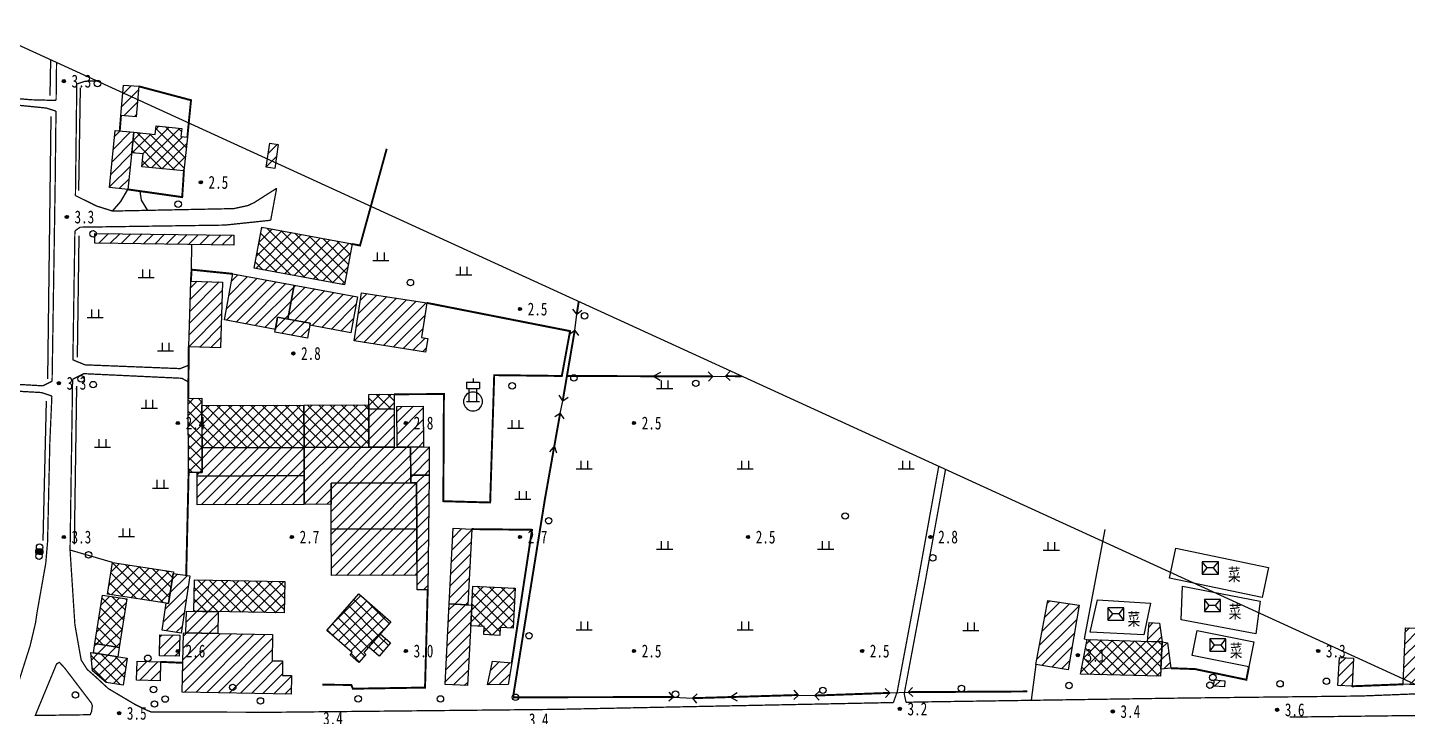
# Model space of a CAD drawing. Header units: metres. Extents: x 494039 to 619385, y 3351420 to 3402703.
# Drawn here: x 588734.3 to 589162.9, y 3393542.8 to 3393756.9 of the extents above; entities that cross this region are included whole.
import ezdxf
from ezdxf.enums import TextEntityAlignment as Align

# ---------------------------------------------------------------- set-up
doc = ezdxf.new("R2010")
doc.units = ezdxf.units.M
for name, pattern in [('2180', [0]), ('2430', [0]), ('2450', [0]), ('9376', [0]), ('9610', [0])]:
    doc.linetypes.add(name, pattern=pattern)
for name, color, linetype in [('220200', 130, 'Continuous'), ('220900', 130, '2180'), ('261301', 141, 'Continuous'), ('310300', 8, 'Continuous'), ('310500', 8, 'Continuous'), ('321104', 8, 'Continuous'), ('330400', 8, 'Continuous'), ('380201', 8, '2430'), ('380202', 8, '2450'), ('420500', 8, 'Continuous'), ('510301', 8, 'Continuous'), ('510402', 8, 'Continuous'), ('720100', 8, 'Continuous'), ('810100', 8, '9610'), ('810302', 8, 'Continuous'), ('810510', 8, 'Continuous'), ('范围线', 8, 'Continuous')]:
    doc.layers.add(name, color=color, linetype=linetype)
pattern_1 = [(45, (0, 0), (-1.767766953, 1.767766953), []), (135, (0, 0), (-1.767766953, -1.767766953), [])]
pattern_2 = [(45, (0, 0), (-1.767766953, 1.767766953), [])]

# ---------------------------------------------------------------- blocks, each defined once
blk = doc.blocks.new('gc170')
at = {"linetype": 'Continuous'}
blk.add_circle((0, 0), 0.5, dxfattribs=at)
blk = doc.blocks.new('gu')
at = {"flags": 128}
for points in [[(3.75, 0), (-3.75, 0)], [(2.71, -0.6), (3.75, 0), (3.75, 0), (2.71, 0.6)]]:
    blk.add_lwpolyline(points, dxfattribs=at)
blk = doc.blocks.new('p_point')
for radius in [0.25, 0.2, 0.15, 0.1, 0.05]:
    blk.add_circle((0, 0), radius)
blk.add_point((0, 0))
blk = doc.blocks.new('vm')
at = {"linetype": 'Continuous'}
for p, q in [((1.25, 0), (-1.25, 0)), ((-0.5, 0), (-0.5, 1.3)), ((0.5, 1.3), (0.5, 0))]:
    blk.add_line(p, q, dxfattribs=at)
blk = doc.blocks.new('mf')
for p, q in [((1.25, 0.95), (-1.25, 0.95)), ((-1.25, 0.95), (-1.25, -0.95)), ((0.5, 0), (-0.5, 0)), ((1.25, -0.95), (1.25, 0.95)), ((-1.25, -0.95), (1.25, -0.95))]:
    blk.add_line(p, q)
at = {"flags": 128}
for points in [[(-1.25, -0.95), (-0.5, 0), (-1.25, 0.95)], [(1.25, -0.95), (0.5, 0), (1.25, 0.95)]]:
    blk.add_lwpolyline(points, dxfattribs=at)
blk = doc.blocks.new('gc102')
for p, q in [((-1, 3), (1, 3)), ((-1, 3), (-1, 2)), ((0, 3.6), (0, 3)), ((1, 3), (1, 2)), ((-1, 2), (1, 2)), ((-1, 0), (1, 0)), ((-0.6, 0), (-0.6, 2)), ((0.6, 0), (0.6, 2))]:
    blk.add_line(p, q)
blk = doc.blocks.new('1-3&1-4')
at = {"layer": '310300', "linetype": 'Continuous'}
h = blk.add_hatch(dxfattribs=at)
h.set_pattern_fill('ANSI31', color=8, scale=20, style=0)
h.set_pattern_definition(pattern_2)
h.paths.add_polyline_path([(588764.0917, 3393739.0591), (588768.7968, 3393738.6635), (588767.9999, 3393729.1854), (588763.2949, 3393729.5809)])
h = blk.add_hatch(dxfattribs=at)
h.set_pattern_fill('ANSI31', color=8, scale=20, style=0)
h.set_pattern_definition(pattern_2)
h.paths.add_polyline_path([(588765.4729, 3393706.6159), (588759.7077, 3393707.1999), (588761.5083, 3393724.978), (588767.2735, 3393724.394)])
h = blk.add_hatch(dxfattribs=at)
h.set_pattern_fill('ANSI31', color=8, scale=20, style=0)
h.set_pattern_definition(pattern_2)
h.paths.add_polyline_path([(588812.1449, 3393720.6275), (588811.098, 3393713.1522), (588808.4473, 3393713.5234), (588809.4942, 3393720.9987)])
h = blk.add_hatch(dxfattribs=at)
h.set_pattern_fill('ANSI31', color=8, scale=20, style=0)
h.set_pattern_definition(pattern_2)
h.paths.add_polyline_path([(588755.2078, 3393692.954), (588798.3844, 3393692.3884), (588798.3442, 3393689.324), (588755.1676, 3393689.8896)])
h = blk.add_hatch(dxfattribs=at)
h.set_pattern_fill('ANSI31', color=8, scale=20, style=0)
h.set_pattern_definition(pattern_2)
h.paths.add_polyline_path([(588794.1932, 3393657.4011), (588784.335, 3393657.7216), (588784.9989, 3393678.1389), (588794.8571, 3393677.8183)])
h = blk.add_hatch(dxfattribs=at)
h.set_pattern_fill('ANSI31', color=8, scale=20, style=0)
h.set_pattern_definition(pattern_2)
h.paths.add_polyline_path([(588815.1038, 3393666.3353), (588811.9491, 3393666.9186), (588811.2479, 3393663.1268), (588795.4308, 3393666.0517), (588798.0788, 3393680.3717), (588817.0507, 3393676.8635)])
h = blk.add_hatch(dxfattribs=at)
h.set_pattern_fill('ANSI31', color=8, scale=20, style=0)
h.set_pattern_definition(pattern_2)
h.paths.add_polyline_path([(588836.7447, 3393673.2218), (588834.686, 3393662.0888), (588821.9962, 3393664.4353), (588822.1081, 3393665.0401), (588815.1038, 3393666.3353), (588817.0507, 3393676.8635)])
h = blk.add_hatch(dxfattribs=at)
h.set_pattern_fill('ANSI31', color=8, scale=20, style=0)
h.set_pattern_definition(pattern_2)
h.paths.add_polyline_path([(588858.312, 3393671.3446), (588856.6399, 3393660.6053), (588858.5736, 3393660.3042), (588857.9146, 3393656.0717), (588835.6897, 3393659.532), (588838.0207, 3393674.5038)])
h = blk.add_hatch(dxfattribs=at)
h.set_pattern_fill('ANSI31', color=8, scale=20, style=0)
h.set_pattern_definition(pattern_2)
h.paths.add_polyline_path([(588822.1081, 3393665.0401), (588821.2525, 3393660.4132), (588811.0935, 3393662.2918), (588811.9491, 3393666.9186)])
h = blk.add_hatch(dxfattribs=at)
h.set_pattern_fill('ANSI31', color=8, scale=20, style=0)
h.set_pattern_definition(pattern_2)
h.paths.add_polyline_path([(588840.2872, 3393638.3477), (588848.1612, 3393638.3807), (588848.2109, 3393626.5157), (588840.3368, 3393626.4827)])
h = blk.add_hatch(dxfattribs=at)
h.set_pattern_fill('ANSI31', color=8, scale=20, style=0)
h.set_pattern_definition(pattern_2)
h.paths.add_polyline_path([(588849.0645, 3393626.5193), (588849.0115, 3393639.1863), (588857.2157, 3393639.2207), (588857.2688, 3393626.5536)])
h = blk.add_hatch(dxfattribs=at)
h.set_pattern_fill('ANSI31', color=8, scale=20, style=0)
h.set_pattern_definition(pattern_2)
h.paths.add_polyline_path([(588820.1637, 3393626.3983), (588820.2003, 3393617.6582), (588786.9531, 3393617.519), (588786.9483, 3393618.6682), (588788.5261, 3393618.6748), (588788.4943, 3393626.2657)])
h = blk.add_hatch(dxfattribs=at)
h.set_pattern_fill('ANSI31', color=8, scale=20, style=0)
h.set_pattern_definition(pattern_2)
h.paths.add_polyline_path([(588853.2858, 3393626.5369), (588853.3323, 3393615.4345), (588828.5447, 3393615.3307), (588828.5723, 3393608.7477), (588820.2377, 3393608.7128), (588820.1637, 3393626.3983)])
h = blk.add_hatch(dxfattribs=at)
h.set_pattern_fill('ANSI31', color=8, scale=20, style=0)
h.set_pattern_definition(pattern_2)
h.paths.add_polyline_path([(588853.2858, 3393626.5369), (588859.0265, 3393626.561), (588859.063, 3393617.8456), (588853.3223, 3393617.8216)])
h = blk.add_hatch(dxfattribs=at)
h.set_pattern_fill('ANSI31', color=8, scale=20, style=0)
h.set_pattern_definition(pattern_2)
h.paths.add_polyline_path([(588855.1243, 3393615.442), (588853.3323, 3393615.4345), (588853.3223, 3393617.8216), (588859.063, 3393617.8456), (588858.5855, 3393582.2132), (588855.2635, 3393582.1993)])
h = blk.add_hatch(dxfattribs=at)
h.set_pattern_fill('ANSI31', color=8, scale=20, style=0)
h.set_pattern_definition(pattern_2)
h.paths.add_polyline_path([(588820.2003, 3393617.6582), (588820.2377, 3393608.7128), (588786.9906, 3393608.5736), (588786.9531, 3393617.519)])
h = blk.add_hatch(dxfattribs=at)
h.set_pattern_fill('ANSI31', color=8, scale=20, style=0)
h.set_pattern_definition(pattern_2)
h.paths.add_polyline_path([(588855.1243, 3393615.442), (588855.1844, 3393601.094), (588828.6048, 3393600.9827), (588828.5447, 3393615.3307)])
h = blk.add_hatch(dxfattribs=at)
h.set_pattern_fill('ANSI31', color=8, scale=20, style=0)
h.set_pattern_definition(pattern_2)
h.paths.add_polyline_path([(588855.1844, 3393601.094), (588855.2445, 3393586.7356), (588828.6649, 3393586.6244), (588828.6048, 3393600.9827)])
h = blk.add_hatch(dxfattribs=at)
h.set_pattern_fill('ANSI31', color=8, scale=20, style=0)
h.set_pattern_definition(pattern_2)
h.paths.add_polyline_path([(588865.2932, 3393577.8184), (588866.5364, 3393601.3386), (588872.2534, 3393601.0365), (588871.0101, 3393577.5162)])
h = blk.add_hatch(dxfattribs=at)
h.set_pattern_fill('ANSI31', color=8, scale=20, style=0)
h.set_pattern_definition(pattern_2)
h.paths.add_polyline_path([(588779.5217, 3393587.278), (588784.6364, 3393586.5016), (588781.9406, 3393568.7432), (588776.0812, 3393569.6327), (588777.3541, 3393578.0177), (588778.0988, 3393577.9047)])
h = blk.add_hatch(dxfattribs=at)
h.set_pattern_fill('ANSI31', color=8, scale=20, style=0)
h.set_pattern_definition(pattern_2)
h.paths.add_polyline_path([(588793.5283, 3393575.3706), (588793.3946, 3393568.6069), (588783.4677, 3393568.8032), (588783.6014, 3393575.5668)])
h = blk.add_hatch(dxfattribs=at)
h.set_pattern_fill('ANSI31', color=8, scale=20, style=0)
h.set_pattern_definition(pattern_2)
h.paths.add_polyline_path([(588870.9575, 3393552.3815), (588863.9682, 3393552.7509), (588865.2932, 3393577.8184), (588872.2825, 3393577.449)])
h = blk.add_hatch(dxfattribs=at)
h.set_pattern_fill('ANSI31', color=8, scale=20, style=0)
h.set_pattern_definition(pattern_2)
h.paths.add_polyline_path([(589047.5396, 3393558.9556), (589051.1912, 3393578.8834), (589060.9598, 3393577.3981), (589057.538, 3393557.328)])
h = blk.add_hatch(dxfattribs=at)
h.set_pattern_fill('ANSI31', color=8, scale=20, style=0)
h.set_pattern_definition(pattern_2)
h.paths.add_polyline_path([(589082.1534, 3393566.1336), (589082.7109, 3393572.0065), (589085.9654, 3393571.7939), (589086.7837, 3393565.9806)])
h = blk.add_hatch(dxfattribs=at)
h.set_pattern_fill('ANSI31', color=8, scale=20, style=0)
h.set_pattern_definition(pattern_2)
h.paths.add_polyline_path([(588781.5429, 3393568.0909), (588781.4207, 3393561.5209), (588775.2346, 3393561.636), (588775.3569, 3393568.206)])
h = blk.add_hatch(dxfattribs=at)
h.set_pattern_fill('ANSI31', color=8, scale=20, style=0)
h.set_pattern_definition(pattern_2)
h.paths.add_polyline_path([(588810.4068, 3393568.2705), (588810.2458, 3393560.125), (588813.5233, 3393560.0602), (588813.4348, 3393555.5851), (588816.2897, 3393555.5287), (588816.1747, 3393549.7149), (588782.3061, 3393550.3846), (588782.6706, 3393568.819)])
h = blk.add_hatch(dxfattribs=at)
h.set_pattern_fill('ANSI31', color=8, scale=20, style=0)
h.set_pattern_definition(pattern_2)
h.paths.add_polyline_path([(589161.6315, 3393552.8099), (589162.3145, 3393570.3996), (589166.264, 3393570.2462), (589165.581, 3393552.6565)])
h = blk.add_hatch(dxfattribs=at)
h.set_pattern_fill('ANSI31', color=8, scale=20, style=0)
h.set_pattern_definition(pattern_2)
h.paths.add_polyline_path([(588762.7737, 3393564.2919), (588762.3137, 3393561.3683), (588754.747, 3393562.5586), (588755.207, 3393565.4823)])
h = blk.add_hatch(dxfattribs=at)
h.set_pattern_fill('ANSI31', color=8, scale=20, style=0)
h.set_pattern_definition(pattern_2)
h.paths.add_polyline_path([(589086.7837, 3393565.9806), (589088.4505, 3393565.7195), (589089.4763, 3393557.7993), (589086.3437, 3393557.5093)])
h = blk.add_hatch(dxfattribs=at)
h.set_pattern_fill('ANSI31', color=8, scale=20, style=0)
h.set_pattern_definition(pattern_2)
h.paths.add_polyline_path([(588768.3003, 3393559.9612), (588775.5779, 3393559.775), (588775.4268, 3393553.8682), (588768.1492, 3393554.0544)])
h = blk.add_hatch(dxfattribs=at)
h.set_pattern_fill('ANSI31', color=8, scale=20, style=0)
h.set_pattern_definition(pattern_2)
h.paths.add_polyline_path([(588883.5714, 3393552.7595), (588877.2008, 3393552.6283), (588878.7436, 3393560.0255), (588884.6996, 3393559.5182)])
h = blk.add_hatch(dxfattribs=at)
h.set_pattern_fill('ANSI31', color=8, scale=20, style=0)
h.set_pattern_definition(pattern_2)
h.paths.add_polyline_path([(589146.1972, 3393560.951), (589145.7353, 3393552.1883), (589141.3663, 3393552.4186), (589141.8281, 3393561.1812)])
h = blk.add_hatch(dxfattribs=at)
h.set_pattern_fill('ANSI31', color=8, scale=20, style=0)
h.set_pattern_definition(pattern_2)
h.paths.add_polyline_path([(589106.1004, 3393551.9637), (589102.8138, 3393552.1893), (589102.948, 3393554.1437), (589106.2345, 3393553.9181)])
at = {"layer": '310500', "linetype": 'Continuous'}
h = blk.add_hatch(dxfattribs=at)
h.set_pattern_fill('ANSI37', color=8, scale=20, style=0)
h.set_pattern_definition(pattern_1)
h.paths.add_polyline_path([(588769.7899, 3393713.6799), (588770.1929, 3393717.6582), (588766.6279, 3393718.0193), (588767.2745, 3393724.4034), (588773.9428, 3393723.728), (588774.2065, 3393726.332), (588782.1711, 3393725.5253), (588781.9196, 3393723.0421), (588783.9081, 3393722.8407), (588782.8464, 3393712.3575)])
h = blk.add_hatch(dxfattribs=at)
h.set_pattern_fill('ANSI37', color=8, scale=20, style=0)
h.set_pattern_definition(pattern_1)
h.paths.add_polyline_path([(588835.0727, 3393689.6623), (588832.6956, 3393676.9317), (588804.7166, 3393682.1561), (588807.0938, 3393694.8867)])
h = blk.add_hatch(dxfattribs=at)
h.set_pattern_fill('ANSI37', color=8, scale=20, style=0)
h.set_pattern_definition(pattern_1)
h.paths.add_polyline_path([(588788.5261, 3393618.6748), (588784.3066, 3393618.6572), (588784.2103, 3393641.6817), (588788.4297, 3393641.6993)])
h = blk.add_hatch(dxfattribs=at)
h.set_pattern_fill('ANSI37', color=8, scale=20, style=0)
h.set_pattern_definition(pattern_1)
h.paths.add_polyline_path([(588820.1086, 3393639.5489), (588820.1637, 3393626.3983), (588788.4943, 3393626.2657), (588788.4393, 3393639.4163)])
h = blk.add_hatch(dxfattribs=at)
h.set_pattern_fill('ANSI37', color=8, scale=20, style=0)
h.set_pattern_definition(pattern_1)
h.paths.add_polyline_path([(588820.1086, 3393639.5489), (588840.2818, 3393639.6333), (588840.3368, 3393626.4827), (588820.1637, 3393626.3983)])
h = blk.add_hatch(dxfattribs=at)
h.set_pattern_fill('ANSI37', color=8, scale=20, style=0)
h.set_pattern_definition(pattern_1)
h.paths.add_polyline_path([(588840.2681, 3393642.9156), (588848.1421, 3393642.9486), (588848.1612, 3393638.3807), (588840.2872, 3393638.3477)])
h = blk.add_hatch(dxfattribs=at)
h.set_pattern_fill('ANSI37', color=8, scale=20, style=0)
h.set_pattern_definition(pattern_1)
h.paths.add_polyline_path([(588759.1525, 3393580.7808), (588760.6516, 3393590.6557), (588779.5978, 3393587.7796), (588778.0988, 3393577.9047)])
h = blk.add_hatch(dxfattribs=at)
h.set_pattern_fill('ANSI37', color=8, scale=20, style=0)
h.set_pattern_definition(pattern_1)
h.paths.add_polyline_path([(588786.1416, 3393585.3085), (588814.1651, 3393584.7543), (588813.9715, 3393574.9663), (588785.948, 3393575.5204)])
h = blk.add_hatch(dxfattribs=at)
h.set_pattern_fill('ANSI37', color=8, scale=20, style=0)
h.set_pattern_definition(pattern_1)
h.paths.add_polyline_path([(588765.1374, 3393579.3171), (588762.7737, 3393564.2919), (588755.207, 3393565.4823), (588757.5707, 3393580.5075)])
h = blk.add_hatch(dxfattribs=at)
h.set_pattern_fill('ANSI37', color=8, scale=20, style=0)
h.set_pattern_definition(pattern_1)
h.paths.add_polyline_path([(588838.7456, 3393562.6562), (588839.3748, 3393562.1052), (588837.1865, 3393559.6065), (588834.4763, 3393561.98), (588835.0767, 3393562.6657), (588827.1978, 3393569.5657), (588837.1646, 3393580.9463), (588847.1245, 3393572.2237)])
h = blk.add_hatch(dxfattribs=at)
h.set_pattern_fill('ANSI37', color=8, scale=20, style=0)
h.set_pattern_definition(pattern_1)
h.paths.add_polyline_path([(588885.1039, 3393570.2894), (588881.1358, 3393570.4992), (588881.003, 3393567.9861), (588875.9833, 3393568.2514), (588876.115, 3393570.7428), (588871.9397, 3393570.9635), (588872.5938, 3393583.338), (588885.7569, 3393582.6422)])
h = blk.add_hatch(dxfattribs=at)
h.set_pattern_fill('ANSI37', color=8, scale=20, style=0)
h.set_pattern_definition(pattern_1)
h.paths.add_polyline_path([(588843.8441, 3393568.4779), (588847.0638, 3393565.6582), (588843.4654, 3393561.5494), (588840.2457, 3393564.3691)])
h = blk.add_hatch(dxfattribs=at)
h.set_pattern_fill('ANSI37', color=8, scale=20, style=0)
h.set_pattern_definition(pattern_1)
h.paths.add_polyline_path([(589063.4854, 3393566.7504), (589086.7837, 3393565.9806), (589086.2317, 3393555.3525), (589061.3431, 3393555.9438)])
h = blk.add_hatch(dxfattribs=at)
h.set_pattern_fill('ANSI37', color=8, scale=20, style=0)
h.set_pattern_definition(pattern_1)
h.paths.add_polyline_path([(588765.2475, 3393560.9067), (588763.9318, 3393552.5437), (588758.6409, 3393553.376), (588754.4158, 3393556.9546), (588753.9139, 3393562.6897)])
at = {"layer": '220200', "color": 141, "linetype": 'Continuous', "const_width": 0.6, "flags": 128}
for points, elevation in [([(588904.8785, 3393667.8626), (588905.5057, 3393671.725)], 3.5474), ([(588900.5288, 3393640.9503), (588904.2503, 3393662.7751)], 3.5474), ([(588951.1046, 3393648.5933), (588956.1297, 3393648.5404)], 3.2797), ([(588940.8075, 3393548.4855), (588973.7447, 3393549.4745)], 3.2529), ([(588978.8265, 3393549.2991), (589002.1816, 3393550.1344)], 3.2529), ([(589007.81, 3393550.3623), (589044.8791, 3393550.5839)], 3.2529)]:
    blk.add_lwpolyline(points, dxfattribs=dict(at, elevation=elevation))
for points in [[(588901.8385, 3393648.6311), (588947.1885, 3393648.4933)], [(588885.092, 3393548.7662), (588894.9849, 3393610.3007), (588899.7208, 3393637.0093)], [(588885.092, 3393548.7662), (588934.9502, 3393548.844)]]:
    blk.add_lwpolyline(points, dxfattribs=at)
at = {"layer": '220900', "color": 141, "linetype": 'Continuous'}
for p, q in [((588904.8785, 3393667.8626), (588903.6483, 3393669.4395)), ((588904.8785, 3393667.8626), (588906.4554, 3393669.0928)), ((588904.2503, 3393662.7751), (588902.6734, 3393661.5449)), ((588904.2503, 3393662.7751), (588905.4805, 3393661.1982)), ((588947.1885, 3393648.4933), (588945.7386, 3393649.871)), ((588947.1885, 3393648.4933), (588945.8108, 3393647.0434)), ((588951.1046, 3393648.5933), (588952.4823, 3393650.0432)), ((588951.1046, 3393648.5933), (588952.5545, 3393647.2156)), ((588900.5288, 3393640.9503), (588899.4274, 3393642.6197)), ((588900.5288, 3393640.9503), (588902.1982, 3393642.0517)), ((588899.7208, 3393637.0093), (588898.0514, 3393635.9079)), ((588899.7208, 3393637.0093), (588900.8222, 3393635.3399)), ((588934.9502, 3393548.844), (588933.625, 3393550.342)), ((588940.8075, 3393548.4855), (588942.3055, 3393549.8107)), ((588973.7447, 3393549.4745), (588972.2825, 3393548.1099)), ((588973.7447, 3393549.4745), (588972.3801, 3393550.9367)), ((588978.8265, 3393549.2991), (588980.2887, 3393550.6637)), ((588978.8265, 3393549.2991), (588980.1911, 3393547.8369)), ((589002.1816, 3393550.1344), (589000.7113, 3393551.4902)), ((589002.1816, 3393550.1344), (589000.8258, 3393548.6641)), ((589007.81, 3393550.3623), (589009.1658, 3393551.8326)), ((589007.81, 3393550.3623), (589009.2803, 3393549.0065)), ((588934.9502, 3393548.844), (588933.4522, 3393547.5188)), ((588940.8075, 3393548.4855), (588942.1327, 3393546.9875))]:
    blk.add_line(p, q, dxfattribs=at)
at = {"layer": '220900', "color": 141, "linetype": '2180', "flags": 128}
for points, elevation in [([(588904.2503, 3393662.7751), (588904.8785, 3393667.8626)], 3.2261), ([(588947.1885, 3393648.4933), (588951.1046, 3393648.5933)], 3.2261), ([(588899.7208, 3393637.0093), (588900.5288, 3393640.9503)], 3.3332), ([(588973.7447, 3393549.4745), (588978.8265, 3393549.2991)], 3.2529), ([(589002.1816, 3393550.1344), (589007.81, 3393550.3623)], 3.2529), ([(588934.9502, 3393548.844), (588940.8075, 3393548.4855)], 3.2529)]:
    blk.add_lwpolyline(points, dxfattribs=dict(at, elevation=elevation))
at = {"layer": '310300', "color": 8, "linetype": 'Continuous', "flags": 128}
for points, elevation in [([(588764.0917, 3393739.0591), (588768.7968, 3393738.6635), (588767.9999, 3393729.1854), (588763.2949, 3393729.5809)], 5.8341), ([(588765.4729, 3393706.6159), (588759.7077, 3393707.1999), (588761.5083, 3393724.978), (588767.2735, 3393724.394)], 5.9011), ([(588812.1449, 3393720.6275), (588811.098, 3393713.1522), (588808.4473, 3393713.5234), (588809.4942, 3393720.9987)], 6.0126), ([(588755.2078, 3393692.954), (588798.3844, 3393692.3884), (588798.3442, 3393689.324), (588755.1676, 3393689.8896)], 6.0126), ([(588794.1932, 3393657.4011), (588784.335, 3393657.7216), (588784.9989, 3393678.1389), (588794.8571, 3393677.8183)], 6.0802), ([(588815.1038, 3393666.3353), (588811.9491, 3393666.9186), (588811.2479, 3393663.1268), (588795.4308, 3393666.0517), (588798.0788, 3393680.3717), (588817.0507, 3393676.8635)], 6.8963), ([(588836.7447, 3393673.2218), (588834.686, 3393662.0888), (588821.9962, 3393664.4353), (588822.1081, 3393665.0401), (588815.1038, 3393666.3353), (588817.0507, 3393676.8635)], 6.8963), ([(588858.312, 3393671.3446), (588856.6399, 3393660.6053), (588858.5736, 3393660.3042), (588857.9146, 3393656.0717), (588835.6897, 3393659.532), (588838.0207, 3393674.5038)], 6.8963), ([(588822.1081, 3393665.0401), (588821.2525, 3393660.4132), (588811.0935, 3393662.2918), (588811.9491, 3393666.9186)], 6.8963), ([(588840.2872, 3393638.3477), (588848.1612, 3393638.3807), (588848.2109, 3393626.5157), (588840.3368, 3393626.4827)], 8.5894), ([(588849.0645, 3393626.5193), (588849.0115, 3393639.1863), (588857.2157, 3393639.2207), (588857.2688, 3393626.5536)], 7.9601), ([(588820.1637, 3393626.3983), (588820.2003, 3393617.6582), (588786.9531, 3393617.519), (588786.9483, 3393618.6682), (588788.5261, 3393618.6748), (588788.4943, 3393626.2657)], 9.1249), ([(588853.2858, 3393626.5369), (588859.0265, 3393626.561), (588859.063, 3393617.8456), (588853.3223, 3393617.8216)], 6.9782), ([(588820.2003, 3393617.6582), (588820.2377, 3393608.7128), (588786.9906, 3393608.5736), (588786.9531, 3393617.519)], 8.7679), ([(588855.1243, 3393615.442), (588855.1844, 3393601.094), (588828.6048, 3393600.9827), (588828.5447, 3393615.3307)], 7.3129), ([(588855.1844, 3393601.094), (588855.2445, 3393586.7356), (588828.6649, 3393586.6244), (588828.6048, 3393600.9827)], 7.3129), ([(588865.2932, 3393577.8184), (588866.5364, 3393601.3386), (588872.2534, 3393601.0365), (588871.0101, 3393577.5162)], 7.3509), ([(588779.5217, 3393587.278), (588784.6364, 3393586.5016), (588781.9406, 3393568.7432), (588776.0812, 3393569.6327), (588777.3541, 3393578.0177), (588778.0988, 3393577.9047)], 7.8884), ([(588793.5283, 3393575.3706), (588793.3946, 3393568.6069), (588783.4677, 3393568.8032), (588783.6014, 3393575.5668)], 7.152), ([(588870.9575, 3393552.3815), (588863.9682, 3393552.7509), (588865.2932, 3393577.8184), (588872.2825, 3393577.449)], 7.5613), ([(589047.5396, 3393558.9556), (589051.1912, 3393578.8834), (589060.9598, 3393577.3981), (589057.538, 3393557.328)], 5.9597), ([(589082.1534, 3393566.1336), (589082.7109, 3393572.0065), (589085.9654, 3393571.7939), (589086.7837, 3393565.9806)], 6.3231), ([(588781.5429, 3393568.0909), (588781.4207, 3393561.5209), (588775.2346, 3393561.636), (588775.3569, 3393568.206)], 8.1339), ([(588810.4068, 3393568.2705), (588810.2458, 3393560.125), (588813.5233, 3393560.0602), (588813.4348, 3393555.5851), (588816.2897, 3393555.5287), (588816.1747, 3393549.7149), (588782.3061, 3393550.3846), (588782.6706, 3393568.819)], 7.3752), ([(589161.6315, 3393552.8099), (589162.3145, 3393570.3996), (589166.264, 3393570.2462), (589165.581, 3393552.6565)], 7.0364), ([(588762.7737, 3393564.2919), (588762.3137, 3393561.3683), (588754.747, 3393562.5586), (588755.207, 3393565.4823)], 8.0446), ([(589086.7837, 3393565.9806), (589088.4505, 3393565.7195), (589089.4763, 3393557.7993), (589086.3437, 3393557.5093)], 6.3231), ([(588768.3003, 3393559.9612), (588775.5779, 3393559.775), (588775.4268, 3393553.8682), (588768.1492, 3393554.0544)], 7.8215), ([(588883.5714, 3393552.7595), (588877.2008, 3393552.6283), (588878.7436, 3393560.0255), (588884.6996, 3393559.5182)], 6.911), ([(589146.1972, 3393560.951), (589145.7353, 3393552.1883), (589141.3663, 3393552.4186), (589141.8281, 3393561.1812)], 7.0364), ([(589106.1004, 3393551.9637), (589102.8138, 3393552.1893), (589102.948, 3393554.1437), (589106.2345, 3393553.9181)], 6.3231)]:
    blk.add_lwpolyline(points, close=True, dxfattribs=dict(at, elevation=elevation))
for points in [[(588853.2858, 3393626.5369), (588853.3323, 3393615.4345), (588828.5447, 3393615.3307), (588828.5723, 3393608.7477), (588820.2377, 3393608.7128), (588820.1637, 3393626.3983)], [(588855.1243, 3393615.442), (588853.3323, 3393615.4345), (588853.3223, 3393617.8216), (588859.063, 3393617.8456), (588858.5855, 3393582.2132), (588855.2635, 3393582.1993)]]:
    blk.add_lwpolyline(points, close=True, dxfattribs=at)
at = {"layer": '310500', "color": 8, "linetype": 'Continuous', "flags": 128}
for points, elevation in [([(588769.7899, 3393713.6799), (588770.1929, 3393717.6582), (588766.6279, 3393718.0193), (588767.2745, 3393724.4034), (588773.9428, 3393723.728), (588774.2065, 3393726.332), (588782.1711, 3393725.5253), (588781.9196, 3393723.0421), (588783.9081, 3393722.8407), (588782.8464, 3393712.3575)], 11.2457), ([(588835.0727, 3393689.6623), (588832.6956, 3393676.9317), (588804.7166, 3393682.1561), (588807.0938, 3393694.8867)], 16.1365), ([(588788.5261, 3393618.6748), (588784.3066, 3393618.6572), (588784.2103, 3393641.6817), (588788.4297, 3393641.6993)], 10.2853), ([(588820.1086, 3393639.5489), (588820.1637, 3393626.3983), (588788.4943, 3393626.2657), (588788.4393, 3393639.4163)], 10.2853), ([(588820.1086, 3393639.5489), (588840.2818, 3393639.6333), (588840.3368, 3393626.4827), (588820.1637, 3393626.3983)], 10.2853), ([(588840.2681, 3393642.9156), (588848.1421, 3393642.9486), (588848.1612, 3393638.3807), (588840.2872, 3393638.3477)], 10.0399), ([(588759.1525, 3393580.7808), (588760.6516, 3393590.6557), (588779.5978, 3393587.7796), (588778.0988, 3393577.9047)], 11.2028), ([(588786.1416, 3393585.3085), (588814.1651, 3393584.7543), (588813.9715, 3393574.9663), (588785.948, 3393575.5204)], 11.222), ([(588765.1374, 3393579.3171), (588762.7737, 3393564.2919), (588755.207, 3393565.4823), (588757.5707, 3393580.5075)], 10.6338), ([(588838.7456, 3393562.6562), (588839.3748, 3393562.1052), (588837.1865, 3393559.6065), (588834.4763, 3393561.98), (588835.0767, 3393562.6657), (588827.1978, 3393569.5657), (588837.1646, 3393580.9463), (588847.1245, 3393572.2237)], 16.852), ([(588885.1039, 3393570.2894), (588881.1358, 3393570.4992), (588881.003, 3393567.9861), (588875.9833, 3393568.2514), (588876.115, 3393570.7428), (588871.9397, 3393570.9635), (588872.5938, 3393583.338), (588885.7569, 3393582.6422)], 14.0857), ([(588843.8441, 3393568.4779), (588847.0638, 3393565.6582), (588843.4654, 3393561.5494), (588840.2457, 3393564.3691)], 14.6595), ([(589063.4854, 3393566.7504), (589086.7837, 3393565.9806), (589086.2317, 3393555.3525), (589061.3431, 3393555.9438)], 9.2913), ([(588765.2475, 3393560.9067), (588763.9318, 3393552.5437), (588758.6409, 3393553.376), (588754.4158, 3393556.9546), (588753.9139, 3393562.6897)], 9.4455)]:
    blk.add_lwpolyline(points, close=True, dxfattribs=dict(at, elevation=elevation))
at = {"layer": '321104', "color": 8, "linetype": 'Continuous', "elevation": 31.689, "flags": 128}
blk.add_lwpolyline([(588871.454, 3393643.3794), (588871.029, 3393643.1459), (588870.6481, 3393642.8457), (588870.3217, 3393642.4871), (588870.0585, 3393642.0798), (588869.8657, 3393641.6348), (588869.7486, 3393641.1642), (588869.7104, 3393640.6808), (588869.752, 3393640.1977), (588869.8723, 3393639.7279), (588869.9664, 3393639.4901), (588870.1999, 3393639.0651), (588870.5001, 3393638.6842), (588870.8587, 3393638.3578), (588871.266, 3393638.0946), (588871.711, 3393637.9019), (588872.1815, 3393637.7848), (588872.665, 3393637.7465), (588873.1481, 3393637.7881), (588873.6179, 3393637.9084), (588873.8557, 3393638.0025), (588874.2807, 3393638.2361), (588874.6615, 3393638.5362), (588874.988, 3393638.8948), (588875.2512, 3393639.3021), (588875.4439, 3393639.7471), (588875.561, 3393640.2177), (588875.5993, 3393640.7011), (588875.5577, 3393641.1842), (588875.4373, 3393641.654), (588875.3433, 3393641.8918), (588875.1097, 3393642.3168), (588874.8096, 3393642.6977), (588874.451, 3393643.0241), (588874.0437, 3393643.2873), (588873.5987, 3393643.48), (588873.1281, 3393643.5971), (588872.6447, 3393643.6354), (588872.1615, 3393643.5938), (588871.6918, 3393643.4735)], close=True, dxfattribs=at)
at = {"layer": '330400', "color": 8, "linetype": 'Continuous', "flags": 128}
blk.add_lwpolyline([(589091.0003, 3393595.1087), (589119.771, 3393589.0935), (589117.8223, 3393579.7728), (589089.0516, 3393585.788)], close=True, dxfattribs=at)
for points, elevation in [([(589093.0618, 3393583.255), (589117.1748, 3393578.6222), (589115.8567, 3393568.4534), (589092.6511, 3393572.8437)], 6.6866), ([(589066.6867, 3393579.0646), (589083.1568, 3393577.9843), (589081.0254, 3393568.2118), (589064.3662, 3393568.9868)], 6.6101), ([(589097.6014, 3393569.5063), (589115.232, 3393566.0215), (589113.7005, 3393558.273), (589096.0698, 3393561.7578)], 6.5718)]:
    blk.add_lwpolyline(points, close=True, dxfattribs=dict(at, elevation=elevation))
at = {"layer": '380201', "color": 8, "linetype": '2430', "const_width": 0.6, "flags": 128}
for points in [[(588783.9081, 3393722.8407), (588785.0478, 3393734.3458), (588768.7968, 3393738.6635)], [(588763.2949, 3393729.5809), (588762.911, 3393724.8359)], [(588835.0727, 3393689.6623), (588837.558, 3393689.1845), (588845.8459, 3393719.2435)], [(588765.4729, 3393706.6159), (588782.3101, 3393704.2233), (588782.8464, 3393712.3575)], [(588798.0788, 3393680.3717), (588785.2398, 3393681.6768), (588784.9989, 3393678.1389)], [(588784.3066, 3393618.6572), (588783.5551, 3393586.6658)], [(588884.6996, 3393559.5182), (588890.9889, 3393600.822), (588872.2534, 3393601.0365)], [(588825.8823, 3393552.68), (588834.866, 3393552.604), (588835.3259, 3393551.4329), (588857.7505, 3393551.7828), (588858.5855, 3393582.2132)], [(589089.4763, 3393557.7993), (589096.9463, 3393557.5379), (589112.9199, 3393554.2147), (589113.7005, 3393558.273)], [(589145.7353, 3393552.1883), (589161.6315, 3393552.8099)]]:
    blk.add_lwpolyline(points, dxfattribs=at)
for points, elevation in [([(588848.1421, 3393642.9486), (588863.6135, 3393643.0112), (588863.4385, 3393609.7111), (588877.9895, 3393609.3042), (588879.2392, 3393648.8891), (588900.2503, 3393648.6362), (588902.8072, 3393662.5795), (588858.312, 3393671.3446)], 5.9006), ([(588784.335, 3393657.7216), (588784.2103, 3393641.6817)], 5.9809), ([(588775.5779, 3393559.775), (588782.486, 3393559.4804)], 5.8828)]:
    blk.add_lwpolyline(points, dxfattribs=dict(at, elevation=elevation))
at = {"layer": '380202', "color": 8, "linetype": '2450', "flags": 128}
blk.add_lwpolyline([(589068.8924, 3393600.9246), (589062.4821, 3393566.9496), (589063.4854, 3393566.7504)], dxfattribs=at)
at = {"layer": '420500', "color": 8, "linetype": 'Continuous', "const_width": 0.4, "flags": 128}
for points in [[(588743.2783, 3393746.0213), (588743.1438, 3393734.27)], [(588662.1481, 3393723.6464), (588666.7452, 3393731.1924), (588672.8549, 3393734.8418), (588680.5893, 3393738.2423), (588690.5632, 3393738.3256), (588735.4122, 3393734.4759), (588743.1438, 3393734.27)], [(588749.1485, 3393704.6969), (588749.5622, 3393739.3888)], [(588755.6829, 3393740.3403), (588752.1601, 3393740.2345), (588749.5622, 3393739.3888)], [(588743.1057, 3393730.946), (588742.8534, 3393708.8969), (588741.8931, 3393647.0121)], [(588749.1485, 3393704.6969), (588755.7235, 3393701.4546), (588760.6815, 3393699.8876), (588798.3364, 3393700.6495), (588802.7897, 3393701.6142), (588804.6818, 3393702.5178), (588811.6411, 3393706.9573)], [(588748.9784, 3393693.7352), (588750.635, 3393694.8794), (588795.6111, 3393695.5261), (588809.8075, 3393697.0288)], [(588748.3562, 3393653.64), (588748.9784, 3393693.7352)], [(588748.3562, 3393653.64), (588752.13, 3393652.0912), (588781.6874, 3393650.9217), (588784.2902, 3393651.9626)], [(588784.2499, 3393646.7781), (588782.1774, 3393647.917), (588751.7398, 3393649.3514), (588748.2623, 3393647.5897)], [(588741.8931, 3393647.0121), (588739.0582, 3393645.5725), (588731.9499, 3393645.9757), (588687.9195, 3393645.0321), (588623.4719, 3393643.2824), (588592.8666, 3393642.5244)], [(588593.4131, 3393640.419), (588623.5268, 3393641.1649), (588687.9709, 3393642.9145), (588731.9125, 3393643.8562), (588738.6465, 3393643.4742), (588741.8213, 3393642.3839)], [(588747.4761, 3393594.4796), (588748.2623, 3393647.5897)], [(588741.8213, 3393642.3839), (588741.1938, 3393628.0233)], [(588728.6174, 3393544.4838), (588735.0627, 3393564.758), (588736.7626, 3393571.9517), (588737.2049, 3393575.0606), (588739.9228, 3393590.3972), (588740.49, 3393597.1276), (588741.1938, 3393628.0233)], [(589003.2417, 3393547.1301), (589004.4385, 3393550.439), (589011.0073, 3393585.5069), (589017.3355, 3393620.5096)], [(589019.4447, 3393619.5436), (589013.2176, 3393585.1001), (589006.6139, 3393549.8461), (589007.1874, 3393547.2099)], [(589003.2417, 3393547.1301), (588897.8462, 3393544.9999), (588811.0304, 3393544.1122), (588772.6497, 3393544.2074), (588771.1297, 3393544.829), (588767.7251, 3393546.5088), (588759.3625, 3393551.4618), (588755.2606, 3393555.2633), (588752.7886, 3393557.424), (588750.9137, 3393560.3786), (588748.9722, 3393571.3625), (588747.4761, 3393594.4796)], [(589093.189, 3393548.5251), (589148.4044, 3393549.1578), (589171.1947, 3393550.0457)], [(589093.189, 3393548.5251), (589013.2994, 3393547.3334), (589007.1874, 3393547.2099)], [(589181.9655, 3393543.3059), (589126.3615, 3393542.6152)]]:
    blk.add_lwpolyline(points, dxfattribs=at)
for points, elevation in [([(588743.1057, 3393730.946), (588740.0452, 3393731.9127), (588689.1491, 3393736.9932), (588681.3424, 3393736.3386), (588678.8084, 3393735.8319), (588675.2832, 3393732.888)], 3.5486), ([(588809.8075, 3393697.0288), (588811.6411, 3393706.9573)], 3.8527)]:
    blk.add_lwpolyline(points, dxfattribs=dict(at, elevation=elevation))
blk.add_lwpolyline([(588743.2708, 3393559.1037), (588736.6652, 3393543.1149), (588753.7371, 3393543.3507), (588754.1517, 3393544.3629), (588754.3908, 3393546.1175), (588754.1389, 3393546.9072), (588745.7952, 3393557.8724), (588744.1363, 3393559.6367)], close=True, dxfattribs=at)
at = {"layer": '510402', "color": 8, "linetype": 'Continuous'}
for p, q in [((588736.7435, 3393594.5412), (588736.6907, 3393593.6882)), ((588736.6907, 3393593.6882), (588739.0861, 3393593.5399)), ((588739.1389, 3393594.3929), (588736.7435, 3393594.5412)), ((588739.0861, 3393593.5399), (588739.1389, 3393594.3929))]:
    blk.add_line(p, q, dxfattribs=at)
at = {"layer": '510402', "color": 8, "linetype": 'Continuous', "const_width": 2.4, "flags": 128}
blk.add_lwpolyline([(588737.9766, 3393595.0386), (588737.853, 3393593.0425)], dxfattribs=at)
at = {"layer": '810100', "color": 8, "linetype": '9610', "flags": 128}
for points in [[(588760.6815, 3393699.8876), (588763.2744, 3393702.8796), (588765.4729, 3393706.6159)], [(589047.5396, 3393558.9556), (589046.0396, 3393547.8218)]]:
    blk.add_lwpolyline(points, dxfattribs=at)
for points, elevation in [([(588769.191, 3393706.0876), (588769.6049, 3393703.2341), (588771.5444, 3393700.1074)], 3.8084), ([(588785.2398, 3393681.6768), (588785.3501, 3393689.4942)], 3.9088), ([(588760.6516, 3393590.6557), (588747.4761, 3393594.4796)], 4.4133)]:
    blk.add_lwpolyline(points, dxfattribs=dict(at, elevation=elevation))
at = {"layer": '810510', "color": 8, "linetype": '9376', "flags": 128}
for points, elevation in [([(588741.2828, 3393735.8463), (588741.4909, 3393746.8399)], 3.9088), ([(588750.2041, 3393706.2979), (588750.678, 3393738.1741)], 3.9423), ([(588741.4661, 3393729.2627), (588740.4728, 3393647.7829)], 3.9088), ([(588749.7638, 3393654.4288), (588750.3419, 3393692.1613)], 3.9423), ([(588748.8371, 3393596.3809), (588749.5918, 3393645.4743)], 3.9423)]:
    blk.add_lwpolyline(points, dxfattribs=dict(at, elevation=elevation))
blk.add_lwpolyline([(588740.057, 3393640.8279), (588738.9724, 3393597.4855)], dxfattribs=at)
at = {"layer": '范围线', "color": 8, "flags": 128}
blk.add_lwpolyline([(580974.9971, 3398172.2884), (580158.1729, 3397748.7629), (583102.2681, 3395406.1495), (589376.9328, 3392493.3034), (594318.9563, 3392016.403), (594002.9657, 3392059.9931), (593709.5027, 3392110.274), (593489.39, 3392154.2585), (593446.55, 3392164.1073), (593184.0367, 3392224.4585), (592856.0894, 3392311.9807), (592630.9821, 3392379.424), (592345.2786, 3392474.0542), (592112.8421, 3392558.6278), (591835.9381, 3392668.5492), (591571.4074, 3392783.2499), (591303.4331, 3392909.9936), (591275.2655, 3392923.316), (591065.2798, 3393031.2284), (591019.813, 3393054.5939), (590886.2864, 3393127.1825), (590776.1303, 3393189.2284), (589711.9005, 3393302.4152), (583546.9224, 3396125.8295)], close=True, dxfattribs=at)
at = {"layer": '261301', "color": 141, "linetype": 'Continuous', "xscale": 2, "yscale": 2}
for p, rotation in [((588936.2685, 3393648.5265, 3.476), 179.8285335797602), ((588896.6211, 3393619.5284, 3.476), 79.94480115460377), ((588960.129, 3393549.0656, 3.6546), 181.7192943036919)]:
    blk.add_blockref('gu', p, dxfattribs=dict(at, rotation=rotation))
at = {"layer": '321104', "color": 8, "linetype": 'Continuous', "xscale": 2, "yscale": 2}
blk.add_blockref('gc102', (588872.6548, 3393640.691), dxfattribs=at)
at = {"layer": '330400', "color": 8, "linetype": 'Continuous', "xscale": 2, "yscale": 2}
for p in [(589101.7291, 3393588.9743), (589072.3844, 3393574.6624), (589102.3612, 3393577.2859), (589104.041, 3393565.013)]:
    blk.add_blockref('mf', p, dxfattribs=at)
at = {"layer": '510301', "color": 8, "linetype": 'Continuous', "xscale": 2, "yscale": 2}
for p in [(588756.0006, 3393739.535, 4.1672), (588781.0599, 3393702.0377, 3.9912), (588754.6114, 3393692.821, 4.1672), (588853.2037, 3393677.6553, 3.7878), (588907.3097, 3393667.3262, 3.8101), (588750.8961, 3393647.7289, 3.909), (588904.0034, 3393648.0229, 3.8548), (588754.6632, 3393645.9512, 3.6316), (588884.8211, 3393645.5569, 3.8548), (588941.8471, 3393646.3497, 4.0314), (588988.285, 3393605.101, 3.7636), (588896.1682, 3393603.6414, 3.9217), (588753.2314, 3393593.0282, 3.909), (589015.4812, 3393592.1087, 3.9243), (588890.0604, 3393567.8937, 4.1672), (588771.6359, 3393560.8869, 4.8893), (589101.603, 3393552.5214, 4.2992), (589102.4812, 3393554.9396, 4.2992), (589123.3922, 3393552.9647, 4.2188), (589137.7872, 3393553.7375, 8.4552), (588749.1345, 3393549.4944, 4.9159), (588773.4119, 3393551.1933, 4.8893), (588777.0314, 3393548.2186, 4.8893), (588798.0048, 3393551.8511, 7.3137), (588836.9949, 3393548.2883, 5.2073), (588862.5406, 3393548.2491, 4.5289), (588885.8504, 3393548.7674, 4.5289), (588935.5671, 3393549.7373, 4.1653), (588981.3589, 3393550.9225, 4.1653), (589024.383, 3393551.4841, 4.1876), (589057.8132, 3393552.4402, 4.9486), (588773.6767, 3393546.6851, 4.8893), (588806.6062, 3393547.6382, 5.224)]:
    blk.add_blockref('gc170', p, dxfattribs=at)
at = {"layer": '510402', "color": 8, "linetype": 'Continuous', "xscale": 2, "yscale": 2}
for p in [(588738.003, 3393595.4651), (588737.8266, 3393592.616)]:
    blk.add_blockref('gc170', p, dxfattribs=at)
at = {"layer": '720100', "color": 8, "linetype": 'Continuous', "xscale": 2, "yscale": 2, "zscale": 2}
for p in [(588745.5333, 3393740.2894, 3.2925), (588788.0877, 3393708.8189, 2.5352), (588746.4599, 3393698.0591, 3.3156), (588887.2428, 3393669.4348, 2.4693), (588816.8391, 3393655.6376, 2.8253), (588743.9905, 3393646.3772, 3.3248), (588780.9605, 3393634.0072, 2.3912), (588851.8153, 3393634.0074, 2.8387), (588922.6701, 3393634.0075, 2.4924), (588745.5331, 3393598.5798, 3.3221), (588816.3878, 3393598.5799, 2.7328), (588887.2426, 3393598.5801, 2.6619), (588958.0974, 3393598.5802, 2.4822), (589014.7739, 3393598.6023, 2.7714), (588780.9604, 3393563.1525, 2.6399), (588851.8152, 3393563.1526, 3.038), (588922.67, 3393563.1527, 2.4587), (588993.5247, 3393563.1529, 2.4736), (589060.5468, 3393561.8252, 3.0846), (589135.2343, 3393563.1532, 3.3207), (589005.2489, 3393545.1564, 3.1765), (589122.4593, 3393544.8919, 3.6271), (588762.7318, 3393543.7982, 3.5034), (589071.3947, 3393544.3627, 3.3542)]:
    blk.add_blockref('p_point', p, dxfattribs=at)
at = {"layer": '810302', "color": 8, "linetype": 'Continuous', "xscale": 2, "yscale": 2}
for p in [(588844.0164, 3393684.4079, 3.6946), (588869.7895, 3393679.9712, 3.6946), (588771.1156, 3393679.096, 3.6946), (588755.2863, 3393666.6754, 3.6946), (588777.1429, 3393656.2989, 3.6946), (588932.2096, 3393644.6718), (588772.1159, 3393638.5718, 3.6946), (588885.8691, 3393632.3175, 3.6946), (588757.5638, 3393626.401, 3.6946), (588907.2096, 3393619.6718), (588957.2096, 3393619.6718), (589007.2096, 3393619.6718), (588775.5554, 3393613.701, 3.6946), (588888.1219, 3393610.21, 3.6946), (588764.9721, 3393598.6198, 3.6946), (588932.2096, 3393594.6718), (588982.2096, 3393594.6718), (589052.3304, 3393594.4073), (588907.2096, 3393569.6718), (588957.2096, 3393569.6718), (589027.3304, 3393569.4073)]:
    blk.add_blockref('vm', p, dxfattribs=at)
at = {"color": 8, "width": 0.75}
for p in [(589109.1471, 3393586.8914, 6.5782), (589077.9752, 3393573.0351, 6.6101), (589109.3962, 3393575.3541, 6.6866), (589109.7283, 3393563.2356, 6.5718)]:
    blk.add_text('菜', height=4, dxfattribs=at).set_placement(p, align=Align.MIDDLE_CENTER)
at = {"layer": '720100', "color": 8, "width": 0.75}
for s, p in [('3.3', (588747.9333, 3393740.2894, 3.2925)), ('2.5', (588790.4877, 3393708.8189, 2.5352)), ('3.3', (588748.8599, 3393698.0591, 3.3156)), ('2.5', (588889.6428, 3393669.4348, 2.4693)), ('2.8', (588819.2391, 3393655.6376, 2.8253)), ('3.3', (588746.3905, 3393646.3772, 3.3248)), ('2.4', (588783.3605, 3393634.0072, 2.3912)), ('2.8', (588854.2153, 3393634.0074, 2.8387)), ('2.5', (588925.0701, 3393634.0075, 2.4924)), ('3.3', (588747.9331, 3393598.5798, 3.3221)), ('2.7', (588818.7878, 3393598.5799, 2.7328)), ('2.7', (588889.6426, 3393598.5801, 2.6619)), ('2.5', (588960.4974, 3393598.5802, 2.4822)), ('2.8', (589017.1739, 3393598.6023, 2.7714)), ('2.6', (588783.3604, 3393563.1525, 2.6399)), ('3.0', (588854.2152, 3393563.1526, 3.038)), ('2.5', (588925.07, 3393563.1527, 2.4587)), ('2.5', (588995.9247, 3393563.1529, 2.4736)), ('3.1', (589062.9468, 3393561.8252, 3.0846)), ('3.3', (589137.6343, 3393563.1532, 3.3207)), ('3.5', (588765.1318, 3393543.7982, 3.5034)), ('3.2', (589007.6489, 3393545.1564, 3.1765)), ('3.4', (589073.7947, 3393544.3627, 3.3542)), ('3.6', (589124.8593, 3393544.8919, 3.6271)), ('3.4', (588826.083, 3393542.2196, 3.3848)), ('3.4', (588890.0063, 3393541.7962, 3.353))]:
    blk.add_text(s, height=4, dxfattribs=at).set_placement(p, align=Align.MIDDLE_LEFT)

msp = doc.modelspace()

# ---------------------------------------------------------------- block references
msp.add_blockref('1-3&1-4', (0, 0))

doc.saveas('drawing.dxf')
